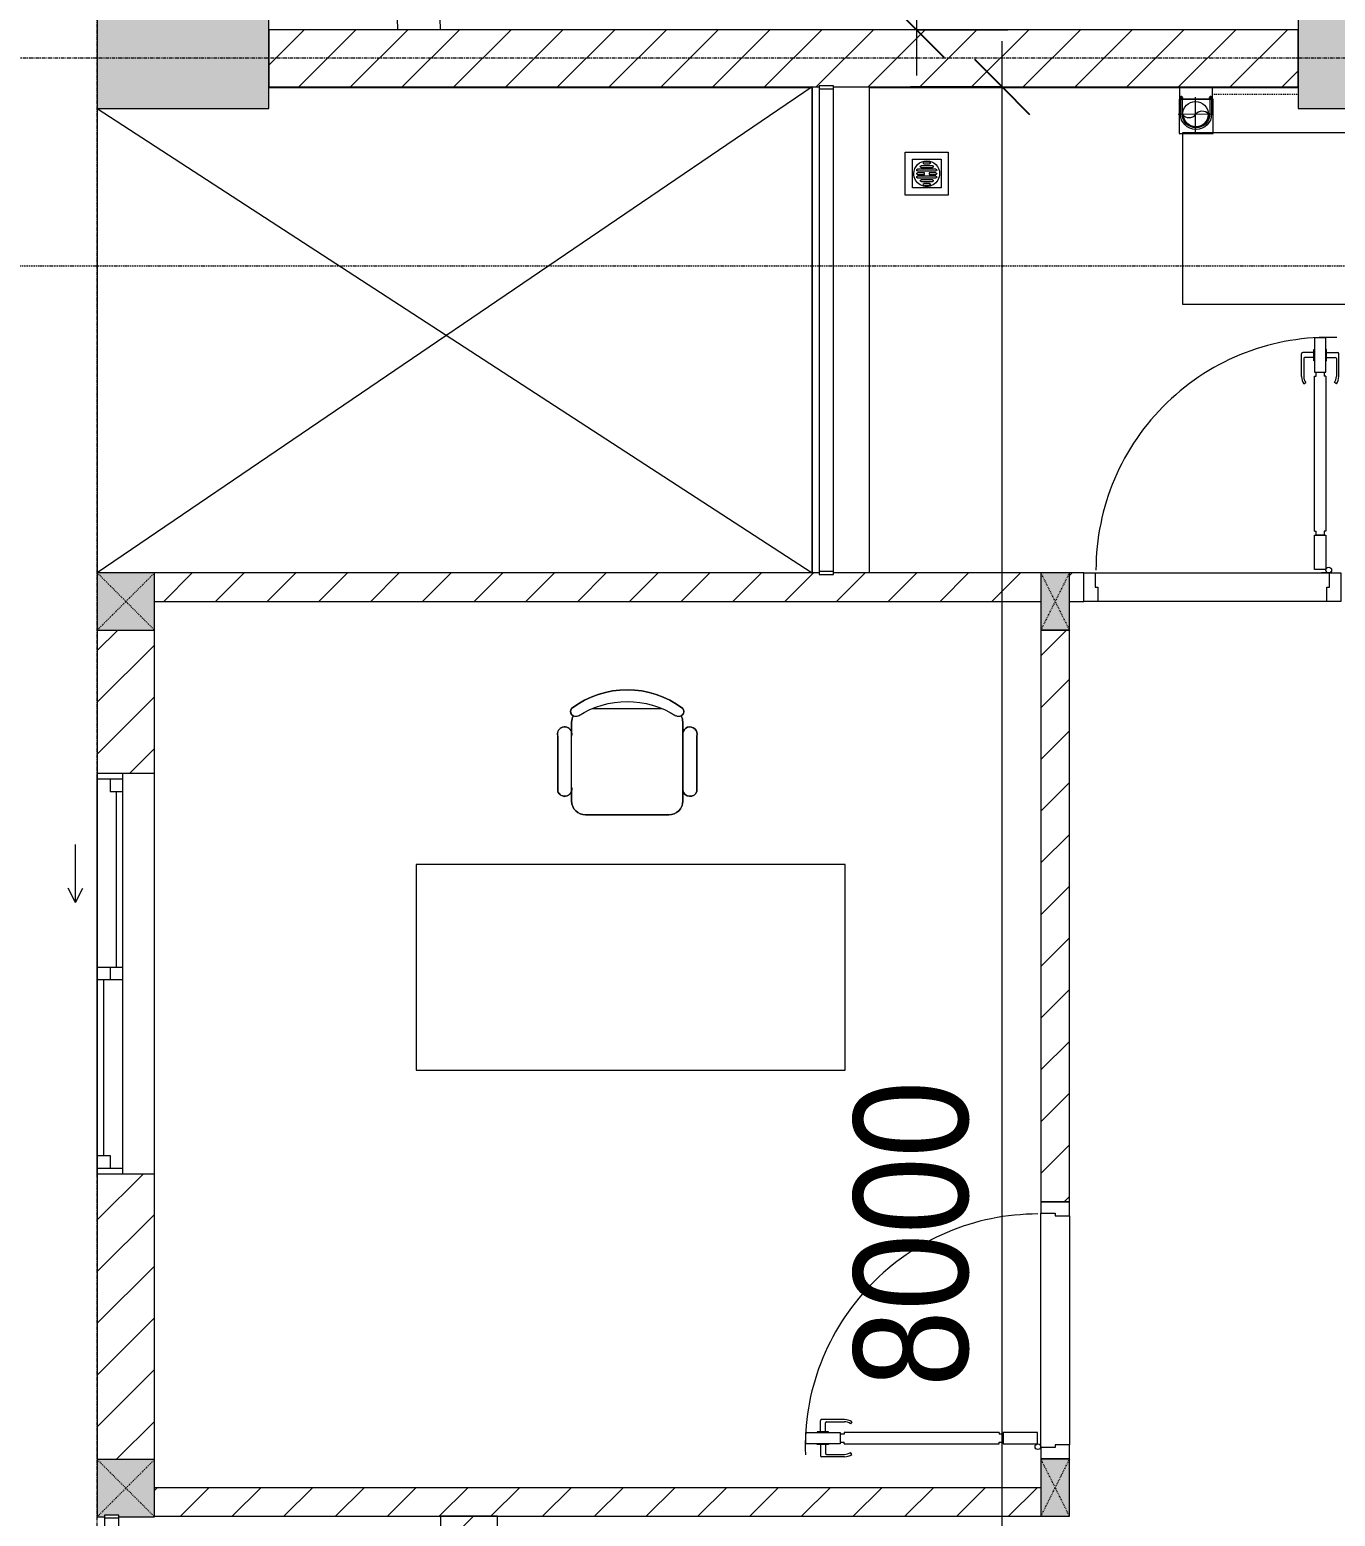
# Model space of a CAD drawing. Header units: millimetres. Extents: x 1591 to 239055, y -15958 to 83255.
# Drawn here: x 129296 to 133862, y 64837 to 70037 of the extents above; entities that cross this region are included whole.
import ezdxf

# ---------------------------------------------------------------- set-up
doc = ezdxf.new("R2010")
doc.units = ezdxf.units.MM
for name, pattern in [('Dash', [6, 3, -3]), ('Dash 1_8_', [6.35, 3.175, -3.175]), ('Dash Dot 3_16_', [7.9375, 4.7625, -1.5875, 0, -1.5875]), ('Grid Line', [22.225, 12.7, -3.175, 3.175, -3.175]), ('IMPORT-CENTER _2_', [40.64, 25.4, -5.08, 5.08, -5.08])]:
    doc.linetypes.add(name, pattern=pattern)
for name, color, linetype, lineweight in [('0-1', 250, 'Continuous', 5), ('A-ANNO-DIMS', 211, 'Continuous', 9), ('A-ANNO-DIMS-160', 211, 'Continuous', 9), ('A-AREA', 32, 'Dash 1_8_', 9), ('A-DETL-GENF-1', 9, 'Continuous', 9), ('A-DETL-THIN-1', 151, 'Continuous', 9), ('A-DOOR-1', 254, 'Continuous', 9), ('A-DOOR-2', 9, 'Continuous', 9), ('A-FLOR-1', 7, 'Continuous', 9), ('A-FLOR-2', 9, 'Continuous', 9), ('A-FLOR-HRAL', 11, 'Continuous', 9), ('A-FLOR-HRAL-1', 254, 'Continuous', 9), ('A-FLOR-HRAL-2', 9, 'Continuous', 9), ('A-GLAZ', 151, 'Continuous', 9), ('A-WALL-1', 253, 'Continuous', 18), ('A-WALL-2', 9, 'Continuous', 9), ('A-WALL-3', 113, 'Continuous', 18), ('A-WALL-PATT-1', 10, 'Continuous', 9), ('A-WALL-PATT-2', 111, 'Continuous', 9), ('G-ANNO-SYMB-1', 111, 'Dash Dot 3_16_', 18), ('G-IMPT', 8, 'Continuous', 9), ('G-IMPT-1', 254, 'Continuous', 9), ('G-IMPT-2', 8, 'IMPORT-CENTER _2_', 9), ('I-FURN', 30, 'Continuous', 9), ('I-FURN-1', 254, 'Continuous', 9), ('M-EQPM', 50, 'Continuous', 9), ('S-COLS', 52, 'Continuous', 9), ('S-COLS-1', 52, 'Continuous', 5), ('S-COLS-2', 250, 'Continuous', 18), ('S-COLS-3', 254, 'Continuous', 9), ('S-COLS-4', 253, 'Continuous', 18), ('S-COLS-5', 52, 'Continuous', 18), ('S-COLS-HDLN', 52, 'Dash', 9), ('S-COLS-HDLN-1', 9, 'Dash', 9), ('S-GRID-1', 1, 'Grid Line', 9)]:
    doc.layers.add(name, color=color, linetype=linetype, lineweight=lineweight)
doc.styles.add('UTM Avo', font='UTM Avo.ttf', dxfattribs={"width": 0.9, "height": 400})
doc.dimstyles.new('1_Dim_chi_tiet_2_5', dxfattribs={"dimscale": 304.8, "dimtxt": 399.720379, "dimasz": 0.629921, "dimexe": 0.524934, "dimexo": 0.0625, "dimgap": 0.052493, "dimtad": 1, "dimdec": 0, "dimrnd": 5, "dimzin": 0, "dimdsep": 46, "dimtxsty": 'UTM Avo', "dimblk1": 'OBLIQUE', "dimblk2": 'OBLIQUE', "dimsah": 1, "dimcen": 0.09, "dimdle": 0.524934, "dimazin": 0, "dimtfac": 1, "dimtdec": 4, "dimtix": 1, "dimtmove": 0, "dimatfit": 3, "dimfxl": 1.049869, "dimfxlon": 1, "dimtvp": 1, "dimtolj": 1, "dimtzin": 0, "dimarcsym": 2})
pattern_1 = [(45, (0, 0), (-90.50967, 90.50967), [])]
pattern_2 = [(45, (95879.7, 0), (-90.50967, 90.50967), [])]

# ---------------------------------------------------------------- blocks, each defined once
blk = doc.blocks.new('NCV_TKTC_KET CAU_rvt-1-TKCS_MB TẦNG 6-8')
at = {"layer": 'S-COLS-1'}
for points in [[(33727.6, 69761.9), (34252.6, 69761.9), (34252.6, 70111.9), (33727.6, 70111.9), (33727.6, 70106.9), (33677.6, 70106.9), (33677.6, 70111.9), (33652.6, 70111.9), (33652.6, 69761.9), (33677.6, 69761.9)], [(37852.6, 69761.9), (38852.6, 69761.9), (38852.6, 70111.9), (37852.6, 70111.9)]]:
    blk.add_hatch(color=256, dxfattribs=at).paths.add_polyline_path(points)
at = {"layer": 'A-FLOR-1'}
for p, q in [((34252.6, 69835.3), (36152.6, 69835.3)), ((36152.5, 69835.3), (36152.5, 68136.9)), ((36352.6, 69835.3), (37852.6, 69835.3))]:
    blk.add_line(p, q, dxfattribs=at)
at = {"layer": 'S-COLS-2'}
for p, q in [((33652.6, 70111.9), (33652.6, 69761.9)), ((34252.6, 69761.9), (34252.6, 70111.9)), ((37852.6, 70111.9), (37852.6, 69761.9)), ((33652.6, 69761.9), (34252.6, 69761.9)), ((37852.6, 69761.9), (38852.6, 69761.9))]:
    blk.add_line(p, q, dxfattribs=at)
blk = doc.blocks.new('DOOR_CW_01 CANH MO-PANEL KINH - DIW_01-900x2200-CỬA GỖ VÂN LAMINATE-553393-TKCS_MB TẦNG 6-8')
at = {"layer": 'A-DETL-GENF-1'}
for p, q in [((-397, 872), (-357, 872)), ((-397, 752), (-397, 872)), ((-357, 872), (-357, 752)), ((-442, 737), (-442, 816.5)), ((-399, 820.5), (-438, 820.5)), ((-434, 799.5), (-434, 737)), ((-399, 803.5), (-430, 803.5)), ((-399, 831.8), (-397, 831.8)), ((-399, 792.2), (-399, 831.8)), ((-397, 792.2), (-399, 792.2)), ((-397, 792.2), (-397, 831.8)), ((-357, 792.2), (-357, 831.8)), ((-355, 831.8), (-357, 831.8)), ((-357, 792.2), (-355, 792.2)), ((-355, 792.2), (-355, 831.8)), ((-355, 820.5), (-316, 820.5)), ((-355, 803.5), (-324, 803.5)), ((-320, 799.5), (-320, 737)), ((-312, 737), (-312, 816.5)), ((-357, 752), (-397, 752)), ((-397, 738), (-391, 738)), ((-397, 738), (-397, 196)), ((-363, 752), (-391, 752)), ((-391, 752), (-391, 738)), ((-363, 738), (-363, 752)), ((-357, 738), (-363, 738)), ((-357, 196), (-357, 738)), ((-433.9, 711.2), (-427.3, 715.8)), ((-320.1, 711.2), (-326.7, 715.8)), ((-397, 196), (-391, 196)), ((-357, 182), (-397, 182)), ((-397, 182), (-397, 62)), ((-391, 196), (-391, 182)), ((-391, 182), (-363, 182)), ((-357, 196), (-363, 196)), ((-363, 182), (-363, 196)), ((-357, 62), (-357, 182)), ((-397, 62), (-357, 62))]:
    blk.add_line(p, q, dxfattribs=at)
blk.add_circle((-407, 60), 10, dxfattribs=at)
for centre, radius, start, end in [((-407, 60), 814, 360, 92), ((-438, 816.5), 4, 90, 180), ((-430, 799.5), 4, 90, 180), ((-324, 799.5), 4, 360, 90), ((-316, 816.5), 4, 0, 90), ((-397, 737), 45, 180, 215), ((-397, 737), 37, 180, 215), ((-357, 737), 37, 325, 0), ((-357, 737), 45, 325, 0)]:
    blk.add_arc(centre, radius, start, end, dxfattribs=at)
at = {"layer": 'A-DOOR-2'}
for p, q in [((-410, 50), (-450, 50)), ((-450, 50), (-450, -50)), ((-410, 0), (-410, 50)), ((-400, 0), (-410, 0)), ((-407, 50), (-382, 50)), ((-400, -50), (-400, 0)), ((410, 0), (400, 0)), ((400, 0), (400, -50)), ((450, 50), (410, 50)), ((410, 50), (410, 0)), ((450, -50), (450, 50)), ((-450, -50), (-400, -50)), ((400, -50), (450, -50))]:
    blk.add_line(p, q, dxfattribs=at)
blk = doc.blocks.new('BAN LV A - BAN LV A_dwg_ban hoc2-348006-TKCS_MB TẦNG 6-8')
at = {"layer": 'I-FURN'}
for p, q in [((145.8, 437.4), (-145.8, 437.4)), ((-194.4, 388.8), (-194.4, 113.4)), ((194.4, 113.4), (194.4, 388.8)), ((-243, 354.4), (-243, 162)), ((194.4, 351.4), (194.4, 150.8)), ((243.7, 162), (243.7, 354.4)), ((-120.5, 64.8), (120.5, 64.8))]:
    blk.add_line(p, q, dxfattribs=at)
at = {"layer": 'I-FURN', "flags": 128}
blk.add_lwpolyline([(-737.8, 610.5), (-737.8, 1330.5), (-154.9, 1330.5), (762.2, 1330.5), (762.2, 610.5)], close=True, dxfattribs=at)
at = {"layer": 'I-FURN'}
for centre, radius, start, end in [((-145.8, 388.8), 48.6, 90, 180), ((145.8, 388.8), 48.6, 360, 90), ((-218.7, 347.3), 25.3, 343.7398, 163.7398), ((219.4, 347.3), 25.3, 16.2602, 170.7054), ((-218.7, 154.9), 25.3, 163.7398, 16.2602), ((219.4, 154.9), 25.3, 189.2946, 16.2602), ((-145.8, 113.4), 48.6, 180, 207.5844), ((145.8, 113.4), 48.6, 332.4156, 0), ((-180.2, 75.4), 17.8, 57.9726, 216.6901), ((0, 324), 324, 233.1301, 306.8699), ((0, 359.3), 318.2, 237.5758, 302.4242), ((180.2, 75.4), 17.8, 323.3099, 122.0274)]:
    blk.add_arc(centre, radius, start, end, dxfattribs=at)
blk = doc.blocks.new('BAN LV A - BAN LV A_dwg-348005-TKCS_MB TẦNG 6-8')
at = {"extrusion": (0, 0, -1), "zscale": -1, "rotation": 180}
blk.add_blockref('BAN LV A - BAN LV A_dwg_ban hoc2-348006-TKCS_MB TẦNG 6-8', (-729, 1383.7), dxfattribs=at)
blk = doc.blocks.new('BAN LV A - BAN LV A-348231-TKCS_MB TẦNG 6-8')
at = {"layer": 'I-FURN-1'}
for p, q in [((534.6, 1270.3), (534.6, 1235.9)), ((923.4, 1232.9), (923.4, 1270.3)), ((486, 1221.7), (486, 1029.3)), ((972.7, 1029.3), (972.7, 1221.7)), ((534.6, 1029.3), (534.6, 994.9)), ((923.4, 994.9), (923.4, 1032.3)), ((583.2, 946.3), (874.8, 946.3)), ((1491.2, 773.2), (-8.8, 773.2)), ((-8.8, 773.2), (-8.8, 53.2)), ((1491.2, 53.2), (1491.2, 773.2)), ((-8.8, 53.2), (1491.2, 53.2))]:
    blk.add_line(p, q, dxfattribs=at)
for centre, radius, start, end in [((729, 1059.7), 324, 53.1301, 126.8699), ((548.9, 1308.3), 17.8, 143.3099, 240.596), ((909.2, 1308.3), 17.8, 299.404, 36.6901), ((510.3, 1228.8), 25.3, 16.2602, 196.2602), ((583.2, 1270.3), 48.6, 152.4156, 180), ((874.8, 1270.3), 48.6, 360, 27.5844), ((948.4, 1228.8), 25.3, 343.7398, 170.7054), ((510.3, 1036.4), 25.3, 196.2602, 343.7398), ((583.2, 994.9), 48.6, 180, 270), ((874.8, 994.9), 48.6, 270, 360), ((948.4, 1036.4), 25.3, 189.2946, 343.7398)]:
    blk.add_arc(centre, radius, start, end, dxfattribs=at)
blk.add_blockref('BAN LV A - BAN LV A_dwg-348005-TKCS_MB TẦNG 6-8', (0, 0))
blk = doc.blocks.new('MAY GIAT - MAY GIAT_dwg-348053-TKCS_MB TẦNG 6-8')
at = {"layer": 'G-IMPT-1', "flags": 128}
blk.add_lwpolyline([(5, 596.6), (5, 2.3), (605, 2.3), (605, 596.6)], close=True, dxfattribs=at)
blk = doc.blocks.new('MAY GIAT - MAY GIAT-348233-TKCS_MB TẦNG 6-8')
at = {"layer": 'I-FURN-1'}
for p, q in [((5, 596.6), (5, 2.3)), ((605, 596.6), (5, 596.6)), ((605, 2.3), (605, 596.6)), ((5, 2.3), (605, 2.3))]:
    blk.add_line(p, q, dxfattribs=at)
blk.add_blockref('MAY GIAT - MAY GIAT_dwg-348053-TKCS_MB TẦNG 6-8', (0, 0))
blk = doc.blocks.new('Railing - 50 x 10mm-901205-TKCS_MB TẦNG 6-8')
at = {"layer": 'A-FLOR-HRAL-2'}
for p, q in [((25, 5), (-25, 5)), ((-25, 5), (-25, -5)), ((25, -5), (25, 5)), ((-25, -5), (25, -5))]:
    blk.add_line(p, q, dxfattribs=at)
blk = doc.blocks.new('Railing - Railing-883693-TKCS_MB TẦNG 6-8')
at = {"layer": 'A-FLOR-HRAL-2'}
for p, q in [((13269.1, 60569.6), (13269.1, 58880.8)), ((13319.1, 58880.8), (13319.1, 60569.6))]:
    blk.add_line(p, q, dxfattribs=at)
for p in [(13294.1, 60574.6), (13294.1, 58875.8)]:
    blk.add_blockref('Railing - 50 x 10mm-901205-TKCS_MB TẦNG 6-8', p)
blk = doc.blocks.new('G1_SOF - BO TRU - 100x200-745959-TKCS_MB TẦNG 6-8')
at = {"layer": 'S-COLS'}
blk.add_hatch(color=256, dxfattribs=at).paths.add_polyline_path([(-50, 100), (-50, -100), (50, -100), (50, 100)])
at = {"layer": 'S-COLS-4'}
for p, q in [((50, 100), (-50, 100)), ((-50, 100), (-50, -100)), ((50, -100), (50, 100)), ((-50, -100), (50, -100))]:
    blk.add_line(p, q, dxfattribs=at)
at = {"layer": 'S-COLS-HDLN-1'}
for p, q in [((50, 100), (-50, -100)), ((-50, 100), (50, -100))]:
    blk.add_line(p, q, dxfattribs=at)
blk = doc.blocks.new('DOOR_CW_01 CANH MO-PANEL KINH - DIG_01-900x2200-CỬA NHÔM KÍNH-901215-TKCS_MB TẦNG 6-8')
at = {"layer": 'A-DETL-GENF-1'}
for p, q in [((-397, -182), (-397, -62)), ((-397, -62), (-357, -62)), ((-357, -62), (-357, -182)), ((-357, -182), (-397, -182)), ((-397, -196), (-391, -196)), ((-397, -738), (-397, -196)), ((-391, -196), (-391, -182)), ((-391, -182), (-363, -182)), ((-363, -182), (-363, -196)), ((-357, -196), (-363, -196)), ((-357, -196), (-357, -738)), ((-433.9, -711.2), (-427.3, -715.8)), ((-320.1, -711.2), (-326.7, -715.8)), ((-442, -737), (-442, -816.5)), ((-434, -799.5), (-434, -737)), ((-397, -738), (-391, -738)), ((-357, -752), (-397, -752)), ((-397, -752), (-397, -872)), ((-391, -752), (-391, -738)), ((-363, -752), (-391, -752)), ((-357, -738), (-363, -738)), ((-363, -738), (-363, -752)), ((-357, -872), (-357, -752)), ((-320, -799.5), (-320, -737)), ((-312, -737), (-312, -816.5)), ((-399, -820.5), (-438, -820.5)), ((-399, -803.5), (-430, -803.5)), ((-399, -792.2), (-399, -831.8)), ((-397, -792.2), (-399, -792.2)), ((-399, -831.8), (-397, -831.8)), ((-397, -792.2), (-397, -831.8)), ((-357, -792.2), (-357, -831.8)), ((-357, -792.2), (-355, -792.2)), ((-355, -831.8), (-357, -831.8)), ((-355, -792.2), (-355, -831.8)), ((-355, -803.5), (-324, -803.5)), ((-355, -820.5), (-316, -820.5)), ((-397, -872), (-357, -872))]:
    blk.add_line(p, q, dxfattribs=at)
blk.add_circle((-407, -60), 10, dxfattribs=at)
for centre, radius, start, end in [((-407, -60), 814, 268, 0), ((-397, -737), 45, 145, 180), ((-397, -737), 37, 145, 180), ((-357, -737), 37, 0, 35), ((-357, -737), 45, 360, 35), ((-438, -816.5), 4, 180, 270), ((-430, -799.5), 4, 180, 270), ((-324, -799.5), 4, 270, 0), ((-316, -816.5), 4, 270, 0)]:
    blk.add_arc(centre, radius, start, end, dxfattribs=at)
at = {"layer": 'A-DOOR-2'}
for p, q in [((-450, -50), (-450, 50)), ((-450, 50), (-400, 50)), ((-400, 50), (-400, 0)), ((400, 0), (400, 50)), ((400, 50), (450, 50)), ((450, 50), (450, -50)), ((-410, -50), (-450, -50)), ((-410, 0), (-410, -50)), ((-400, 0), (-410, 0)), ((-407, -50), (-382, -50)), ((410, 0), (400, 0)), ((410, -50), (410, 0)), ((450, -50), (410, -50))]:
    blk.add_line(p, q, dxfattribs=at)
blk = doc.blocks.new('NCV_TKTC_TANG 6 - 8_rvt-2-TKCS_MB TẦNG 6-8')
at = {"layer": 'A-WALL-PATT-1'}
h = blk.add_hatch(dxfattribs=at)
h.set_pattern_fill('FP_1', color=256, style=0, pattern_type=2)
h.set_pattern_definition(pattern_1)
h.paths.add_polyline_path([(36952.6, 68036.9), (36952.6, 68136.9), (36227.6, 68136.9), (36227.6, 68131.5), (36177.6, 68131.5), (36177.6, 68136.9), (33852.6, 68136.9), (33852.6, 68036.9), (36769.5, 68036.9)])
h = blk.add_hatch(dxfattribs=at)
h.set_pattern_fill('FP_1', color=256, style=0, pattern_type=2)
h.set_pattern_definition(pattern_1)
h.paths.add_polyline_path([(38052.6, 68036.9), (38052.6, 68136.9), (38002.6, 68136.9), (38002.6, 68036.9)])
h.paths.add_polyline_path([(37052.6, 68036.9), (37102.6, 68036.9), (37102.6, 68136.9), (37052.6, 68136.2), (37052.6, 68063.5)])
h = blk.add_hatch(dxfattribs=at)
h.set_pattern_fill('FP_1', color=256, style=0, pattern_type=2)
h.set_pattern_definition(pattern_1)
h.paths.add_polyline_path([(37052.6, 65937.3), (37052.6, 67936.5), (36952.6, 67936.5), (36952.6, 65937.3)])
h = blk.add_hatch(dxfattribs=at)
h.set_pattern_fill('FP_1', color=256, style=0, pattern_type=2)
h.set_pattern_definition(pattern_1)
h.paths.add_polyline_path([(36952.6, 64836.9), (36952.6, 64936.9), (33852.6, 64936.9), (33852.6, 64836.9), (36769.5, 64836.9)])
at = {"layer": 'A-FLOR-2'}
for p, q in [((37952.6, 68036.9), (37152.6, 68036.9)), ((36952.6, 65077.3), (36952.6, 65897.3)), ((37052.6, 65887.3), (37052.6, 65087.3))]:
    blk.add_line(p, q, dxfattribs=at)
at = {"layer": 'A-WALL-1'}
for p, q in [((36177.6, 68136.9), (33852.6, 68136.9)), ((36952.6, 68136.9), (36227.6, 68136.9)), ((37102.6, 68136.9), (37052.6, 68136.9)), ((37102.6, 68036.9), (37102.6, 68136.9)), ((33852.6, 68036.9), (36952.6, 68036.9)), ((37052.6, 68036.9), (37102.6, 68036.9)), ((36952.6, 67936.5), (36952.6, 65937.3)), ((37052.6, 67936.5), (36952.6, 67936.5)), ((37052.6, 65937.3), (37052.6, 67936.5)), ((36952.6, 65937.3), (37052.6, 65937.3)), ((37052.6, 65037.3), (36952.6, 65037.3)), ((36952.6, 64936.9), (33852.6, 64936.9)), ((33852.6, 64836.9), (36952.6, 64836.9))]:
    blk.add_line(p, q, dxfattribs=at)
at = {"layer": 'A-WALL-2'}
for p, q in [((36152.6, 68136.9), (36152.6, 69836.9)), ((36352.6, 69836.9), (36352.6, 68136.9)), ((37142.6, 68136.9), (37962.6, 68136.9)), ((37952.6, 68036.9), (37152.6, 68036.9)), ((36952.6, 65077.3), (36952.6, 65897.3)), ((37052.6, 65887.3), (37052.6, 65087.3))]:
    blk.add_line(p, q, dxfattribs=at)
at = {"layer": 'A-DOOR-1'}
for name, p, rotation in [('DOOR_CW_01 CANH MO-PANEL KINH - DIG_01-900x2200-CỬA NHÔM KÍNH-901215-TKCS_MB TẦNG 6-8', (37552.6, 68086.9), 180), ('DOOR_CW_01 CANH MO-PANEL KINH - DIW_01-900x2200-CỬA GỖ VÂN LAMINATE-553393-TKCS_MB TẦNG 6-8', (37002.6, 65487.3), 89.9999999999993)]:
    blk.add_blockref(name, p, dxfattribs=dict(at, rotation=rotation))
at = {"layer": 'A-FLOR-HRAL-1'}
blk.add_blockref('Railing - Railing-883693-TKCS_MB TẦNG 6-8', (22908.5, 9260.7), dxfattribs=at)
at = {"layer": 'I-FURN-1', "rotation": 89.99999999999915}
blk.add_blockref('MAY GIAT - MAY GIAT-348233-TKCS_MB TẦNG 6-8', (38044.8, 69071.5), dxfattribs=at)
at = {"layer": 'I-FURN-1'}
blk.add_blockref('BAN LV A - BAN LV A-348231-TKCS_MB TẦNG 6-8', (34776.9, 66344.2), dxfattribs=at)
at = {"layer": 'S-COLS-3'}
for p in [(37002.6, 68036.9), (37002.6, 64936.9)]:
    blk.add_blockref('G1_SOF - BO TRU - 100x200-745959-TKCS_MB TẦNG 6-8', p, dxfattribs=at)
blk = doc.blocks.new('G1_SOF - BO TRU - 200x200-3056268-TKCS_MB TẦNG 6-8')
at = {"layer": 'S-COLS'}
blk.add_hatch(color=256, dxfattribs=at).paths.add_polyline_path([(100, -100), (100, 100), (-100, 100), (-100, -100)])
at = {"layer": 'S-COLS-5'}
for p, q in [((100, 100), (-100, 100)), ((-100, 100), (-100, -100)), ((100, -100), (100, 100)), ((-100, -100), (100, -100))]:
    blk.add_line(p, q, dxfattribs=at)
at = {"layer": 'S-COLS-HDLN'}
for p, q in [((100, 100), (-100, -100)), ((-100, 100), (100, -100))]:
    blk.add_line(p, q, dxfattribs=at)
blk = doc.blocks.new('G1_SOF - BO TRU - 200x200-V115-TKCS_MB TẦNG 6-8')
at = {"layer": 'S-COLS'}
blk.add_hatch(color=256, dxfattribs=at).paths.add_polyline_path([(-25, -100), (100, -100), (100, 100), (-100, 100), (-100, -100), (-75, -100), (-75, -94), (-25, -94)])
at = {"layer": 'S-COLS-5'}
for p, q in [((100, 100), (-100, 100)), ((-100, 100), (-100, -100)), ((100, -100), (100, 100)), ((-100, -100), (-75, -100)), ((-25, -100), (100, -100))]:
    blk.add_line(p, q, dxfattribs=at)
at = {"layer": 'S-COLS-HDLN'}
for p, q in [((100, 100), (-100, -100)), ((-100, 100), (100, -100))]:
    blk.add_line(p, q, dxfattribs=at)
blk = doc.blocks.new('TKTC_XREF_251221_MB TANG 2-7 - TKTC_XREF_260130_MB TANG 2-5_dwg_$cc-4746798-TKCS_MB TẦNG 6-8')
at = {"layer": 'G-IMPT-2'}
for p, q in [((0, -0.673), (0, 0.673)), ((-0.673, 0), (0.673, 0))]:
    blk.add_line(p, q, dxfattribs=at)
at = {"layer": 'M-EQPM'}
blk.add_circle((0, 0), 0.5, dxfattribs=at)
for centre, radius, start, end in [((0, 0), 0.5, 90, 270), ((0.188, 0.25), 0.313, 126.8699, 233.1301), ((-0.188, -0.25), 0.313, 306.8699, 53.1301)]:
    blk.add_arc(centre, radius, start, end, dxfattribs=at)
blk = doc.blocks.new('TKTC_XREF_251221_MB TANG 2-7 - TKTC_XREF_260130_MB TANG 2-5_dwg_CUM U_DN100-4746799-TKCS_MB TẦNG 6-8')
at = {"layer": 'G-IMPT'}
blk.add_hatch(color=256, dxfattribs=at).paths.add_polyline_path([(0, 61), (15.8, 58.9), (30.5, 52.8), (43.1, 43.1), (52.8, 30.5), (58.9, 15.8), (61, 0), (58.9, -15.8), (52.8, -30.5), (43.1, -43.1), (30.5, -52.8), (15.8, -58.9), (0, -61), (0, -57), (14.8, -55.1), (28.5, -49.4), (40.3, -40.3), (49.4, -28.5), (55.1, -14.8), (57, 0), (55.1, 14.8), (49.4, 28.5), (40.3, 40.3), (28.5, 49.4), (14.8, 55.1), (0, 57)])
for p, q in [((-79.1, 66.6), (-79.1, 63.4)), ((-76.6, 66.6), (-76.6, 63.4)), ((-74.6, 66.6), (-74.6, 63.4)), ((-72.7, 69.3), (-72.7, 60.7)), ((-66.9, 67.9), (-71.7, 67.9)), ((-65, 69), (0, 69)), ((-66.9, 62.1), (-71.7, 62.1)), ((-79.1, -63.4), (-79.1, -66.6)), ((-76.6, -63.4), (-76.6, -66.6)), ((-74.6, -63.4), (-74.6, -66.6)), ((-72.7, -60.7), (-72.7, -69.3)), ((-66.9, -62.1), (-71.7, -62.1)), ((-66.9, -67.9), (-71.7, -67.9)), ((-65, -69), (0, -69))]:
    blk.add_line(p, q, dxfattribs=at)
at = {"layer": 'G-IMPT', "flags": 128}
for points in [[(-72.7, 67.6), (-78.1, 67.6), (-78.1, 62.4), (-72.7, 62.4)], [(-71.7, 59.2), (-66.9, 59.2), (-66.9, 70.8), (-71.7, 70.8)], [(-66.9, 70.8), (-66.9, 72.7), (-65, 72.7), (-65, 57.3), (-66.9, 57.3), (-66.9, 59.2)], [(-65, 61), (0, 61), (0, 57)], [(-72.7, -62.4), (-78.1, -62.4), (-78.1, -67.6), (-72.7, -67.6)], [(-71.7, -70.8), (-66.9, -70.8), (-66.9, -59.2), (-71.7, -59.2)], [(-66.9, -59.2), (-66.9, -57.3), (-65, -57.3), (-65, -72.7), (-66.9, -72.7), (-66.9, -70.8)], [(-65, -61), (0, -61), (0, -57)]]:
    blk.add_lwpolyline(points, dxfattribs=at)
at = {"layer": 'G-IMPT'}
for centre, radius, start, end in [((-78.1, 66.6), 0.96, 90, 180), ((-71.1, 69.3), 1.56, 112.61986, 247.38014), ((-67.9, 65), 4.8, 143.1301, 216.8699), ((0, 0), 69, 270, 90), ((-78.1, 63.4), 0.96, 180, 270), ((-71.1, 60.7), 1.56, 112.61986, 247.38014), ((0, 0), 61, 270, 90), ((0, 0), 57, 270, 90), ((-78.1, -63.4), 0.96, 90, 180), ((-71.1, -60.7), 1.56, 112.61986, 247.38014), ((-67.9, -65), 4.8, 143.1301, 216.8699), ((-78.1, -66.6), 0.96, 180, 270), ((-71.1, -69.3), 1.56, 112.61986, 247.38014)]:
    blk.add_arc(centre, radius, start, end, dxfattribs=at)
blk = doc.blocks.new('TKTC_XREF_251221_MB TANG 2-7 - TKTC_XREF_260130_MB TANG 2-5_dwg_THU NUOC - THU NUOC-444531-TKCS_MB TẦNG 1-4746810-TKCS_MB TẦNG 6-8')
at = {"layer": 'G-IMPT'}
for p, q in [((-23.3, 10.8), (40.9, 10.8)), ((40.9, 4.8), (-23.3, 4.8)), ((-11, 23.3), (28.5, 23.3)), ((28.5, 17.3), (-11, 17.3)), ((-1.1, 35.6), (18.5, 35.6)), ((18.5, 29.6), (-1.1, 29.6)), ((-23.3, -13.6), (40.9, -13.6)), ((40.9, -19.6), (-23.3, -19.6)), ((-11, -26.1), (28.5, -26.1)), ((28.5, -32.1), (-11, -32.1)), ((-1.1, -38.5), (18.5, -38.5)), ((18.5, -44.5), (-1.1, -44.5))]:
    blk.add_line(p, q, dxfattribs=at)
at = {"layer": 'G-IMPT', "flags": 128}
for points in [[(83.7, -79.4), (83.7, 70.6), (-66.3, 70.6), (-66.3, -79.4)], [(58.7, -54.4), (58.7, 45.6), (-41.3, 45.6), (-41.3, -54.4)]]:
    blk.add_lwpolyline(points, close=True, dxfattribs=at)
for points in [[(-23.3, -1.2), (0.7, -1.2), (0.7, -7.2), (-23.3, -7.2)], [(40.9, -7.2), (16.7, -7.2), (16.7, -1.2), (40.9, -1.2)]]:
    blk.add_lwpolyline(points, dxfattribs=at)
at = {"layer": 'G-IMPT'}
for centre, radius, start, end in [((8.7, -4.4), 45, 360, 180), ((8.7, -4.4), 45, 360, 180), ((-23.3, 7.8), 3, 90, 270), ((-11, 20.3), 3, 90, 270), ((-1.1, 32.6), 3, 90, 270), ((18.5, 32.6), 3, 270, 90), ((28.5, 20.3), 3, 270, 90), ((40.9, 7.8), 3, 270, 90), ((8.7, -4.4), 45, 180, 360), ((8.7, -4.4), 45, 180, 360), ((-23.3, -4.2), 3, 90, 270), ((-23.3, -16.6), 3, 90, 270), ((-11, -29.1), 3, 90, 270), ((-1.1, -41.5), 3, 90, 270), ((18.5, -41.5), 3, 270, 90), ((28.5, -29.1), 3, 270, 90), ((40.9, -4.2), 3, 270, 90), ((40.9, -16.6), 3, 270, 90)]:
    blk.add_arc(centre, radius, start, end, dxfattribs=at)
blk = doc.blocks.new('TKTC_XREF_251221_MB TANG 2-7 - TKTC_XREF_251221_MB TANG 2-7-2039446-TKCS_MB TẦNG 6-8')
at = {"layer": 'M-EQPM'}
for p, q in [((1049.2, 52840), (1049.5, 52800)), ((1199.9, 52800), (1199.7, 52840)), ((3785.3, 52596.7), (3785.3, 52556.8)), ((3901.1, 52596.7), (3785.3, 52596.7)), ((3901.1, 52556.8), (3901.1, 52596.7)), ((0, 52525), (0, 50900)), ((3783.5, 52556.8), (3783.5, 52436.8)), ((3785.3, 52556.8), (3901.1, 52556.8)), ((3903.1, 52556.8), (3785.3, 52556.8)), ((3903.1, 52436.8), (3903.1, 52556.8)), ((3783.5, 52436.8), (3903.1, 52436.8))]:
    blk.add_line(p, q, dxfattribs=at)
at = {"xscale": 90.00000000005122, "yscale": 90.00000000005122, "zscale": 90.00000000005122, "rotation": 90.37402677993775}
blk.add_blockref('TKTC_XREF_251221_MB TANG 2-7 - TKTC_XREF_260130_MB TANG 2-5_dwg_$cc-4746798-TKCS_MB TẦNG 6-8', (3841.1, 52503.9), dxfattribs=at)
at = {"extrusion": (0, 0, -1), "xscale": 0.7894736842105242, "yscale": 0.7894736842105242, "zscale": -0.7894736842105242, "rotation": 269.9999999984438}
blk.add_blockref('TKTC_XREF_251221_MB TANG 2-7 - TKTC_XREF_260130_MB TANG 2-5_dwg_CUM U_DN100-4746799-TKCS_MB TẦNG 6-8', (-3842.9, 52505.4), dxfattribs=at)
at = {"extrusion": (0, 0, -1), "zscale": -1, "rotation": 180}
blk.add_blockref('TKTC_XREF_251221_MB TANG 2-7 - TKTC_XREF_260130_MB TANG 2-5_dwg_THU NUOC - THU NUOC-444531-TKCS_MB TẦNG 1-4746810-TKCS_MB TẦNG 6-8', (-2892.4, 52292.3), dxfattribs=at)
blk = doc.blocks.new('1_FAMILY RVT - W01-WxH 1400x1400xmm-389822-TKCS_MB TẦNG 6-8')
at = {"layer": 'A-GLAZ'}
for p, q in [((248.4, 172.39), (299.2, 197.79)), ((248.4, 172.39), (299.2, 146.99)), ((248.4, 172.39), (451.6, 172.39)), ((-700, 96.19), (-700, -103.81)), ((700, 96.19), (-700, 96.19)), ((-700, 96.19), (-636.5, 96.19)), ((-680.95, 96.19), (-680.95, 7.29)), ((-636.5, 96.19), (-22.225, 96.19)), ((-636.5, 96.19), (-636.5, 51.74)), ((-636.5, 73.965), (-22.225, 73.965)), ((-22.225, 7.29), (-22.225, 96.19)), ((-22.225, 96.19), (22.225, 96.19)), ((22.225, 96.19), (680.95, 96.19)), ((22.225, 96.19), (22.225, 7.29)), ((680.95, 96.19), (700, 96.19)), ((680.95, 96.19), (680.95, 7.29)), ((700, -103.81), (700, 96.19)), ((-700, 7.29), (-680.95, 7.29)), ((-636.5, 51.74), (-680.95, 51.74)), ((-680.95, 7.29), (-22.225, 7.29)), ((22.225, 51.74), (-22.225, 51.74)), ((-22.225, 7.29), (22.225, 7.29)), ((22.225, 29.515), (636.5, 29.515)), ((22.225, 7.29), (636.5, 7.29)), ((636.5, 51.74), (636.5, 7.29)), ((680.95, 51.74), (636.5, 51.74)), ((636.5, 7.29), (700, 7.29)), ((-700, -103.81), (700, -103.81))]:
    blk.add_line(p, q, dxfattribs=at)
blk = doc.blocks.new('Railing - 50 x 10mm-1251311-TKCS_MB TẦNG 6-8')
at = {"layer": 'A-FLOR-HRAL'}
for p, q in [((25, 5), (-25, 5)), ((-25, 5), (-25, -5)), ((25, -5), (25, 5)), ((-25, -5), (25, -5))]:
    blk.add_line(p, q, dxfattribs=at)
blk = doc.blocks.new('Railing - Railing-3828327-TKCS_MB TẦNG 6-8')
at = {"layer": 'A-FLOR-HRAL'}
for p, q in [((33677.6, 64831.3), (33677.6, 61916.9)), ((33727.6, 61916.9), (33727.6, 64831.3))]:
    blk.add_line(p, q, dxfattribs=at)
for p in [(33702.6, 64836.3), (33702.6, 61911.9)]:
    blk.add_blockref('Railing - 50 x 10mm-1251311-TKCS_MB TẦNG 6-8', p)
blk = doc.blocks.new('DIMBLOCK94-TKCS_MB TẦNG 6-8')
at = {"layer": 'A-ANNO-DIMS-160'}
for p, q in [((132697, 61676.9), (132697, 69996.9)), ((132377, 69836.9), (132857, 69836.9)), ((132697, 69836.9), (132377, 69836.9)), ((132377, 61836.9), (132857, 61836.9)), ((132697, 61836.9), (132377, 61836.9))]:
    blk.add_line(p, q, dxfattribs=at)
at = {"layer": 'A-ANNO-DIMS-160', "lineweight": 25}
for p, q in [((132697, 69836.9), (132601, 69932.9)), ((132697, 69836.9), (132793, 69740.9)), ((132697, 61836.9), (132601, 61932.9)), ((132697, 61836.9), (132793, 61740.9))]:
    blk.add_line(p, q, dxfattribs=at)
at = {"layer": 'A-ANNO-DIMS-160', "color": 0, "insert": (132177.4, 65289.2), "char_height": 400, "width": 1314.636, "attachment_point": 1, "rotation": 90, "line_spacing_factor": 1.110334, "style": 'UTM Avo'}
blk.add_mtext('8000', dxfattribs=at)
blk = doc.blocks.new('_Oblique')
at = {"color": 0, "linetype": 'ByBlock', "lineweight": -2}
blk.add_line((-0.5, -0.5), (0.5, 0.5), dxfattribs=at)
blk = doc.blocks.new('DIMBLOCK96-TKCS_MB TẦNG 6-8')
at = {"layer": 'A-ANNO-DIMS-160'}
for p, q in [((132397.1, 78196.9), (132397.1, 69876.9)), ((132717.1, 78036.9), (132237.1, 78036.9)), ((132397.1, 78036.9), (132717.1, 78036.9)), ((132717.1, 70036.9), (132237.1, 70036.9)), ((132397.1, 70036.9), (132717.1, 70036.9))]:
    blk.add_line(p, q, dxfattribs=at)
at = {"layer": 'A-ANNO-DIMS-160', "lineweight": 25}
for p, q in [((132397.1, 78036.9), (132301.1, 78132.9)), ((132397.1, 78036.9), (132493.1, 77940.9)), ((132397.1, 70036.9), (132301.1, 70132.9)), ((132397.1, 70036.9), (132493.1, 69940.9))]:
    blk.add_line(p, q, dxfattribs=at)
at = {"layer": 'A-ANNO-DIMS-160', "color": 0, "insert": (131877.4, 73489.2), "char_height": 400, "width": 1314.636, "attachment_point": 1, "rotation": 90, "line_spacing_factor": 1.110334, "style": 'UTM Avo'}
blk.add_mtext('8000', dxfattribs=at)

msp = doc.modelspace()

# ---------------------------------------------------------------- hatches: boundary and pattern name
at = {"layer": 'A-WALL-PATT-2'}
h = msp.add_hatch(dxfattribs=at)
h.set_pattern_fill('FP_1', color=256, style=0, pattern_type=2)
h.set_pattern_definition(pattern_2)
h.paths.add_polyline_path([(133732.3, 69836.9), (133732.3, 70036.9), (130132.3, 70036.9), (130132.3, 69836.9), (132057.3, 69836.9), (132057.3, 69840.3), (132107.3, 69840.3), (132107.3, 69836.9), (132649.2, 69836.9)])
h = msp.add_hatch(dxfattribs=at)
h.set_pattern_fill('FP_1', color=256, style=0, pattern_type=2)
h.set_pattern_definition(pattern_2)
h.paths.add_polyline_path([(129732.3, 65035.3), (129732.3, 66035.3), (129532.3, 66035.3), (129532.3, 65035.3), (129698.9, 65035.3)])
h.paths.add_polyline_path([(129532.3, 67435.3), (129732.3, 67435.3), (129732.3, 67936.9), (129532.3, 67936.9)])
h = msp.add_hatch(dxfattribs=at)
h.set_pattern_fill('FP_1', color=256, style=0, pattern_type=2)
h.set_pattern_definition(pattern_2)
h.paths.add_polyline_path([(130732.3, 61836.9), (130932.3, 61836.9), (130932.3, 62160.3), (130732.3, 62160.3)])
h.paths.add_polyline_path([(130932.3, 64660.3), (130932.3, 64836.9), (130732.3, 64836.9), (130732.3, 64660.3)])

# ---------------------------------------------------------------- linework, layer by layer
at = {"layer": 'A-AREA'}
msp.add_line((133432.3, 69811.9), (133732.3, 69811.9), dxfattribs=at)
at = {"layer": 'A-DETL-THIN-1'}
for p, q in [((132032.3, 69836.9), (129532.3, 68136.9)), ((129532.3, 69761.9), (132032.3, 68136.9))]:
    msp.add_line(p, q, dxfattribs=at)
at = {"layer": 'A-WALL-3'}
for p, q in [((133732.3, 70036.9), (130132.3, 70036.9)), ((130132.3, 70036.9), (130132.3, 69836.9)), ((133732.3, 69836.9), (133732.3, 70036.9)), ((130132.3, 69836.9), (132057.3, 69836.9)), ((132107.3, 69836.9), (133732.3, 69836.9)), ((129532.3, 67936.9), (129532.3, 67435.3)), ((129732.3, 67435.3), (129732.3, 67936.9)), ((129532.3, 66035.3), (129532.3, 65035.3)), ((129732.3, 65035.3), (129732.3, 66035.3)), ((130932.3, 64836.9), (130732.3, 64836.9)), ((130732.3, 64836.9), (130732.3, 64660.3)), ((130932.3, 64660.3), (130932.3, 64836.9))]:
    msp.add_line(p, q, dxfattribs=at)
at = {"layer": 'G-ANNO-SYMB-1'}
msp.add_line((124639, 69211.5), (229692.1, 69211.5), dxfattribs=at)
at = {"layer": 'S-GRID-1'}
for p, q in [((129532.3, 19149.4), (129532.3, 77012.5)), ((130306.5, 69936.9), (126306.5, 69936.9)), ((223800.6, 69936.9), (130306.5, 69936.9))]:
    msp.add_line(p, q, dxfattribs=at)

# ---------------------------------------------------------------- block references
at = {"layer": '0-1'}
for name in ['NCV_TKTC_KET CAU_rvt-1-TKCS_MB TẦNG 6-8', 'NCV_TKTC_TANG 6 - 8_rvt-2-TKCS_MB TẦNG 6-8']:
    msp.add_blockref(name, (95879.7, 0), dxfattribs=at)
at = {"layer": 'A-FLOR-HRAL'}
msp.add_blockref('Railing - Railing-3828327-TKCS_MB TẦNG 6-8', (95879.7, 0), dxfattribs=at)
at = {"layer": 'A-GLAZ', "rotation": 89.9999999999999}
msp.add_blockref('1_FAMILY RVT - W01-WxH 1400x1400xmm-389822-TKCS_MB TẦNG 6-8', (129628.5, 66735.3), dxfattribs=at)
at = {"layer": 'M-EQPM'}
msp.add_blockref('TKTC_XREF_251221_MB TANG 2-7 - TKTC_XREF_251221_MB TANG 2-7-2039446-TKCS_MB TẦNG 6-8', (129532.3, 17236.9), dxfattribs=at)
at = {"layer": 'S-COLS'}
for name, p in [('G1_SOF - BO TRU - 200x200-3056268-TKCS_MB TẦNG 6-8', (129632.3, 68036.9)), ('G1_SOF - BO TRU - 200x200-V115-TKCS_MB TẦNG 6-8', (129632.3, 64935.3))]:
    msp.add_blockref(name, p, dxfattribs=at)

# ---------------------------------------------------------------- dimensions: what is measured, and where the dimension line sits
at = {"layer": 'A-ANNO-DIMS'}
for base, p1, p2, picture, middle in [((132397.1, 70036.9), (132717.1, 78036.9), (132717.1, 70036.9), 'DIMBLOCK96-TKCS_MB TẦNG 6-8', (132174.1, 74036.9)), ((132697, 69836.9), (132377, 61836.9), (132377, 69836.9), 'DIMBLOCK94-TKCS_MB TẦNG 6-8', (132474, 65836.9))]:
    dim = msp.add_linear_dim(base=base, p1=p1, p2=p2, angle=90, dimstyle='1_Dim_chi_tiet_2_5', override={"dimpost": '<>', "dimfxl": 8000}, dxfattribs=at)
    dim.commit()
    dim.dimension.update_dxf_attribs({"geometry": picture, "text_midpoint": middle})

doc.saveas('drawing.dxf')
